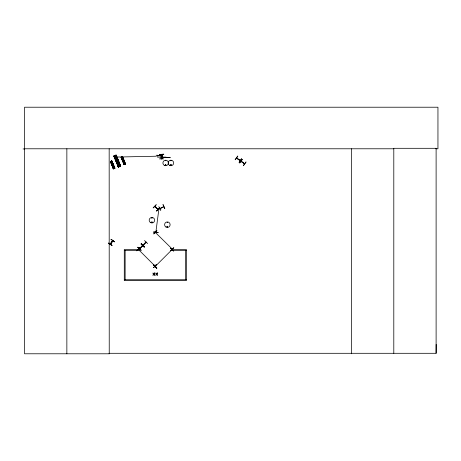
<?xml version="1.0" encoding="UTF-8"?>
<svg xmlns="http://www.w3.org/2000/svg" width="461" height="461" viewBox="0 0 461 461"><rect width="100%" height="100%" fill="white"/><g stroke="black" fill="none" stroke-linecap="round" stroke-linejoin="round"><path stroke-width="0.69" d="M435.795 148.782L437.95 148.782L437.95 107.217L24.537 107.217L24.537 353.783L109.234 353.783L109.176 353.299L436.112 353.299L436.175 344.384M119.411 165.983L119.117 166.069M154.81 206.395L158.129 209.294M159.794 208.545L163.747 206.701M138.554 249.608L138.398 249.217M155.386 232.459L155.732 232.805L155.588 232.384M154.619 265.686L154.936 265.974M153.72 232.137L158.129 232.413L153.726 232.119M156.665 208.487L161.045 208.971M155.916 231.704L155.87 232.096L158.93 208.752M158.757 208.793L158.907 209.15M156.049 232.073L156.083 231.739M236.585 158.065L240.135 160.624L236.51 158.071M237.035 158.204L236.637 157.916M239.72 160.359L240.216 160.468M241.115 161.39L244.647 163.88L244.353 163.453M241.558 161.436L241.155 161.171L244.733 163.724M151.692 217.915L152.165 217.851L151.721 217.972M151.519 222.15C152.222 223.816 152.556 220.836 151.536 222.26M152.222 222.34C151.692 221.263 151.565 223.089 152.159 222.392M165.424 160.612L165.897 160.676L165.441 160.676M165.234 165.021C166.34 163.597 165.891 166.565 165.274 164.923M165.361 165.021C166.15 164.122 165.799 165.92 165.401 165.09M170.679 160.676L171.152 160.612L170.714 160.797M170.495 165.021C172.264 163.741 170.72 166.277 170.639 165.303M166.957 226.622C168.334 228.316 167.499 225.475 167.17 226.391M167.078 226.656C167.89 227.786 167.331 225.573 167.182 226.921M167.608 222.386L167.136 222.45L167.579 222.329M112.985 240.763C111.729 240.429 109.925 244.952 110.41 243.806M163.782 206.718L159.927 208.666M161.344 156.463L161.823 156.417M155.841 232.696L155.547 232.379M171.711 248.819L172.062 249.136M146.091 242.186L143.123 245.235M172.074 249.856L171.625 249.995L171.97 249.689M161.765 156.844L161.823 156.51M161.823 156.815L161.425 156.907M112.496 240.913L112.68 240.613M112.887 240.682L110.312 244.244M155.697 266.21L155.322 266.337L171.941 249.718L171.625 250.035M108.456 242.912L112.052 245.465L108.836 243.471M111.02 239.317L114.61 241.875M112.962 240.688L110.369 244.192M110.444 244.336L112.98 240.7M235.306 159.765L237.836 156.158M235.122 159.633L237.703 156.06M239.622 162.877L242.215 159.316M239.772 162.987L242.348 159.414M243.443 165.637L245.995 162.047M155.714 266.222L155.397 266.475M154.712 206.58L158.025 209.45L154.763 206.591M156.164 204.759L153.127 207.951L156.21 204.799M158.088 209.202L157.668 209.15L157.973 209.386M159.575 207.732L156.654 211.034L159.713 207.853M159.696 207.842L156.631 211.011M137.793 247.321L141.101 250.242L137.81 247.309M141.406 243.667L141.06 244.013L144.195 247.108L144.541 246.762L141.406 243.667L144.518 246.785M144.5 240.533L147.658 243.604M136.738 250.79L139.683 247.499L136.761 250.807M153.715 233.802L156.826 230.679M153.847 233.929L156.942 230.794M142.95 245.125L145.935 242.071M139.62 248.715L142.651 245.65M139.62 248.784L142.737 245.632M143.06 245.304L146.177 242.146M170.461 248.191L173.762 251.112L170.466 248.185M153.605 267.645L156.538 264.355L153.617 267.662M170.616 250.698L173.843 247.69L170.57 250.651M142.576 245.506L139.481 248.646M152.015 218.001L151.986 218.128M114.063 168.202L114.121 168.501M119.341 166.502L119.174 165.954M158.832 206.649L160.774 210.602M164.756 208.574L162.975 204.534L164.784 208.556M170.841 164.733C170.172 165.73 171.82 164.923 170.922 164.761M113.821 156.049L116.172 155.069L120.696 166.11L118.35 167.084L113.821 156.049L118.402 167.066M116.477 156.267L114.437 157.103L156.302 156.216L156.302 155.132M114.749 157.852L116.783 157.011M115.204 158.97L117.244 158.135M122.58 156.659L121.013 157.31L124.044 164.669L125.605 164.024L122.545 156.671M115.613 159.967L117.647 159.131M110.732 162.266L112.092 161.707M121.422 158.014L122.782 157.455M110.94 162.768L112.3 162.209M121.629 158.515L122.989 157.956M116.074 161.085L118.108 160.249M111.245 163.511L112.605 162.958M121.934 159.258L123.294 158.699M111.516 164.179L112.876 163.62M122.205 159.927L123.565 159.368M111.821 164.923L113.181 164.37M122.511 160.67L123.871 160.111M118.045 165.891L120.085 165.055M113.141 168.132L114.501 167.574M117.837 166.352L120.557 165.24M123.83 163.874L125.19 163.321M113.003 168.432L114.812 167.689M117.878 166.438L120.592 165.32M123.692 164.179L125.501 163.436M123.715 164.237L125.525 163.494M114.334 168.513L113.919 168.686M114.916 168.277L113.343 168.928L110.358 161.552L111.89 160.912L114.916 168.277L111.798 160.952M119.307 166.53L119.612 166.404M236.677 157.944L240.175 160.468M171.855 248.715L172.178 249.003L155.415 232.488L155.651 232.753M23.05 148.955L24.537 148.949M24.537 148.782L393.798 148.782M157.282 155.559L162.042 155.622M157.282 155.806L162.042 155.743M161.333 156.602L161.823 156.602M161.333 156.723L161.823 156.723M161.333 156.907L161.823 156.907M157.455 157.132L166.081 157.132M164.761 157.478L170.305 157.431L161.448 157.426L161.874 157.247M161.448 157.27L168.668 157.426M161.448 157.472L161.874 157.449M159.373 158.895L163.782 158.866M124.286 250.369L138.968 250.369L138.968 249.51L124.286 249.51L124.286 280.599L186.394 280.599L186.394 249.51L171.711 249.51L171.711 250.369L186.394 250.369M124.286 279.741L186.394 279.741M153.744 231.958L158.123 232.442M111.038 239.294L114.645 241.829M108.94 243.322L112.017 245.511M245.972 162.024L243.396 165.603M241.022 161.327L244.618 163.92M141.233 243.84L144.356 246.952M141.083 243.99L144.218 247.09M137.943 247.171L141.06 250.288M153.732 264.919L156.873 268.014M153.622 265.035L156.757 268.129M154.902 265.945L138.288 249.326L138.68 249.436M122.47 156.705L125.496 164.064M122.401 156.734L125.392 164.11M122.28 156.78L125.334 164.133M122.223 156.803L125.231 164.174M122.102 156.855L125.156 164.202M125.023 164.26L124.608 164.427M121.485 157.115L124.476 164.491M121.381 157.161L124.418 164.514M121.306 157.189L124.303 164.56M121.191 157.236L124.245 164.583M121.116 157.264L124.153 164.623M116.12 155.092L120.655 166.127M115.993 155.144L120.546 166.173M115.901 155.178L120.436 166.219M115.861 155.196L120.384 166.237M115.769 155.236L120.309 166.271M115.723 156.014L119.733 165.747M119.837 166.467L119.215 166.721M114.754 156.423L118.8 166.144M118.926 166.847L114.374 155.818L118.886 166.865M114.224 155.881L118.8 166.899M114.144 155.916L118.661 166.957L114.092 155.933M114 155.974L118.494 167.026M111.781 160.958L114.806 168.317M111.625 161.022L114.703 168.363M111.533 161.062L114.616 168.398M111.447 161.096L114.53 168.432M111.412 161.108L114.443 168.467M110.767 161.379L113.821 168.732M110.692 161.413L113.7 168.778M110.594 161.454L113.608 168.818M110.536 161.477L113.55 168.841M110.444 161.517L113.452 168.882M436.112 353.299L436.112 148.304L393.798 148.304L393.798 353.299M351.478 148.782L351.478 353.783M185.535 250.369L185.535 279.741M162.07 154.458L162.07 158.866M161.851 154.458L161.823 158.866M161.321 154.458L161.333 158.866M161.275 154.458L161.304 158.866M161.108 154.458L161.091 158.866M157.282 155.132L157.282 156.233M125.138 250.369L125.138 279.741M109.171 148.782L109.234 353.783M66.857 148.782L66.857 353.783M112.029 164.231C112.582 165.413 112.876 163.234 112.029 164.231M116.374 160.042C117.209 161.823 117.647 158.549 116.374 160.042M122.718 159.973C123.271 161.16 123.565 158.982 122.718 159.973M154.377 272.987L153.818 273.897L152.908 272.987L153.622 274.151L152.885 275.315L153.795 274.381L154.717 275.315L153.986 274.134L154.717 272.987L154.377 272.987M157.241 272.987L156.677 273.897L155.766 272.987L156.481 274.151L155.743 275.315L156.654 274.381L157.576 275.315L156.844 274.134L157.576 272.987L157.241 272.987M241.483 158.786L239.075 162.485L241.455 158.768M153.778 264.873L156.74 268.141L153.778 264.873M163.782 154.216L159.373 154.458L163.782 154.216M120.148 166.34L115.636 155.288L120.125 166.346M150.557 222.588A2.754 2.754 0 0 0 154.683 220.202A2.754 2.754 0 0 0 150.557 217.817A2.754 2.754 0 0 0 150.557 222.588M165.989 227.06A2.754 2.754 0 0 0 170.121 224.674A2.754 2.754 0 0 0 165.989 222.288A2.754 2.754 0 0 0 165.989 227.06M164.283 165.349A2.754 2.754 0 0 0 168.409 162.964A2.754 2.754 0 0 0 164.283 160.578A2.754 2.754 0 0 0 164.283 165.349M169.544 165.349A2.754 2.754 0 0 0 173.676 162.964A2.754 2.754 0 0 0 169.544 160.578A2.754 2.754 0 0 0 169.544 165.349"/></g></svg>
